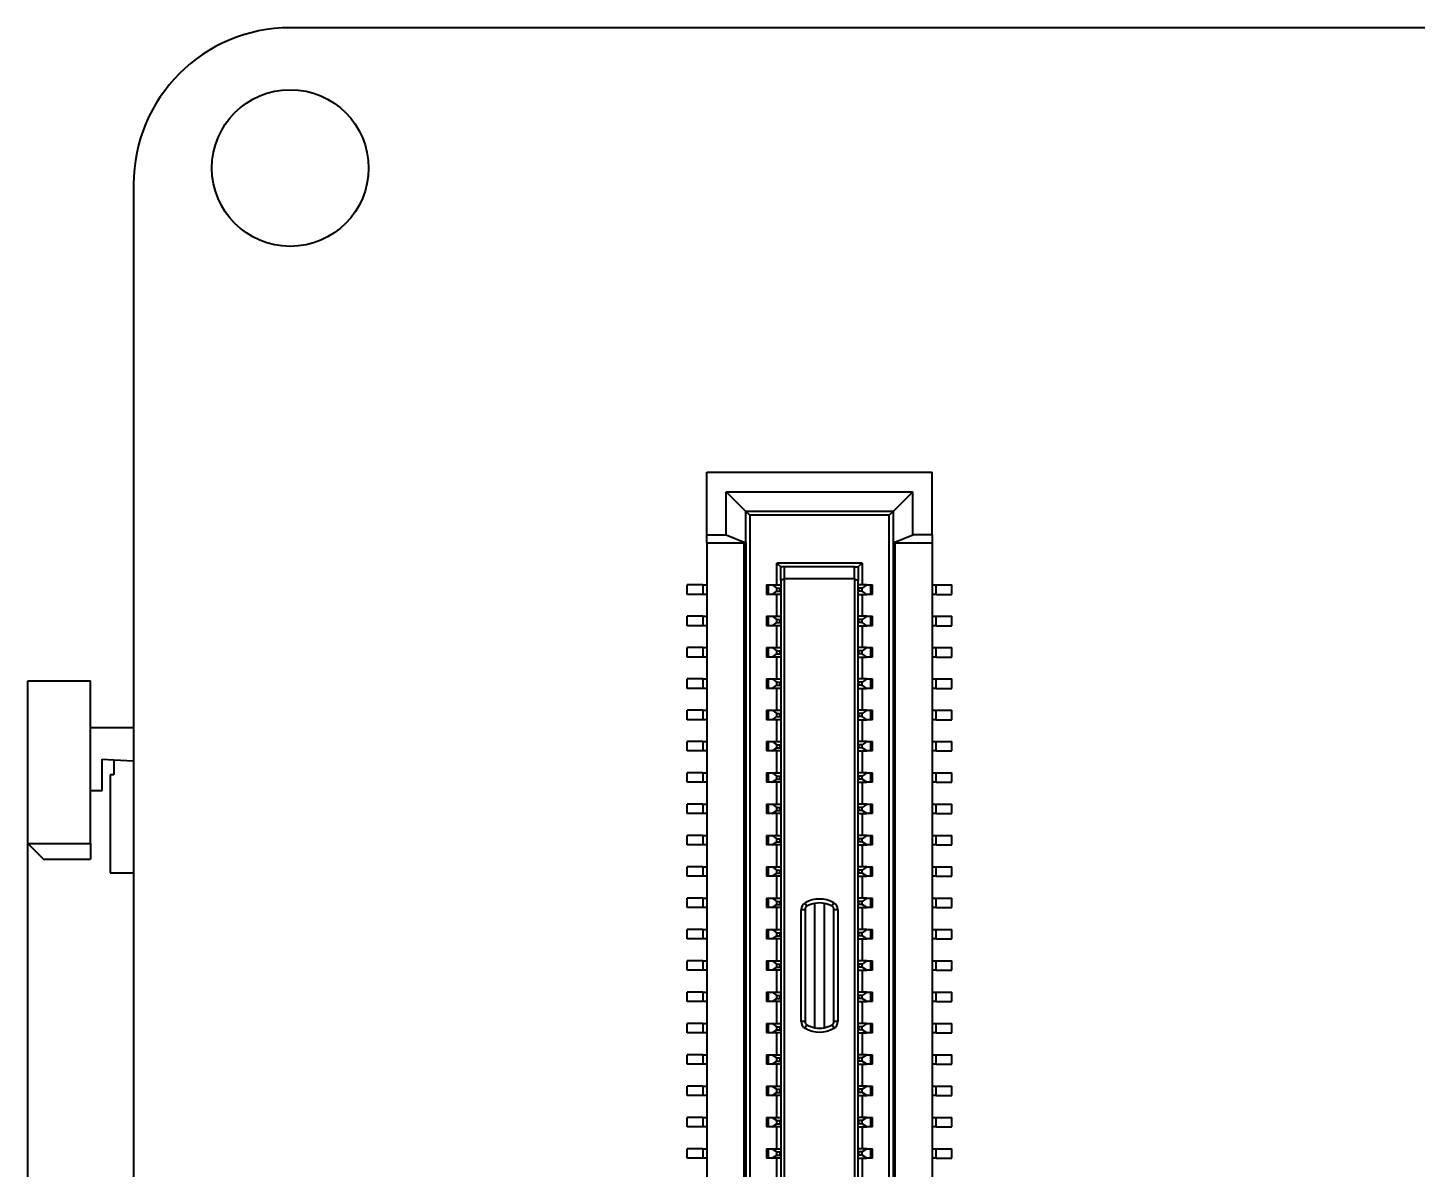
# Model space of a CAD drawing. Header units: millimetres. Extents: x 15 to 205, y 5 to 292.
# Drawn here: x 59.33 to 77.06, y 228.84 to 243.42 of the extents above; entities that cross this region are included whole.
import ezdxf

# ---------------------------------------------------------------- set-up
doc = ezdxf.new("R2010")
doc.units = ezdxf.units.MM
doc.layers.add('Geometries', color=7, linetype='Continuous')

msp = doc.modelspace()

# ---------------------------------------------------------------- linework, layer by layer
at = {"layer": 'Geometries', "linetype": 'Continuous', "lineweight": 40}
for p, q in [((158.675, 243.419), (62.675, 243.419)), ((60.675, 241.419), (60.675, 234.478)), ((67.991, 236.944), (67.991, 237.744)), ((67.991, 237.744), (70.871, 237.744)), ((70.871, 236.944), (70.871, 237.744)), ((68.241, 236.944), (68.241, 237.494)), ((68.241, 237.494), (70.621, 237.494)), ((68.491, 237.244), (68.241, 237.494)), ((70.371, 237.244), (70.621, 237.494)), ((70.621, 236.944), (70.621, 237.494)), ((68.541, 237.194), (68.491, 237.244)), ((68.491, 236.844), (68.491, 237.244)), ((70.371, 237.244), (68.491, 237.244)), ((68.541, 237.194), (68.541, 215.694)), ((70.321, 237.194), (68.541, 237.194)), ((70.371, 237.244), (70.321, 237.194)), ((70.321, 215.694), (70.321, 237.194)), ((70.371, 237.244), (70.371, 236.844)), ((67.991, 236.944), (68.241, 236.944)), ((67.991, 236.844), (67.991, 236.944)), ((67.991, 236.844), (67.991, 236.304)), ((67.991, 236.844), (68.466, 236.844)), ((68.241, 236.944), (68.491, 236.844)), ((68.466, 236.844), (68.466, 216.044)), ((68.466, 236.844), (68.491, 236.844)), ((68.491, 236.844), (68.491, 216.044)), ((70.371, 236.844), (70.621, 236.944)), ((70.371, 236.844), (70.371, 216.044)), ((70.371, 236.844), (70.396, 236.844)), ((70.396, 216.044), (70.396, 236.844)), ((70.396, 236.844), (70.871, 236.844)), ((70.871, 236.944), (70.621, 236.944)), ((70.871, 236.944), (70.871, 236.844)), ((70.871, 236.844), (70.871, 236.304)), ((68.886, 236.304), (68.886, 236.584)), ((69.976, 236.584), (68.886, 236.584)), ((68.886, 236.584), (68.936, 236.534)), ((68.936, 236.363), (68.936, 236.534)), ((68.986, 236.534), (68.936, 236.534)), ((69.876, 236.534), (68.986, 236.534)), ((68.986, 236.384), (68.986, 236.534)), ((69.876, 236.534), (69.926, 236.534)), ((69.876, 236.384), (69.876, 236.534)), ((69.976, 236.584), (69.926, 236.534)), ((69.926, 236.534), (69.926, 236.363)), ((69.976, 236.584), (69.976, 236.304)), ((67.741, 236.184), (67.741, 236.304)), ((67.941, 236.304), (67.741, 236.304)), ((67.941, 236.304), (67.941, 236.184)), ((67.941, 236.304), (67.991, 236.304)), ((67.991, 236.304), (67.991, 236.184)), ((68.756, 236.304), (68.778, 236.304)), ((68.756, 236.304), (68.756, 236.184)), ((68.778, 236.184), (68.778, 236.304)), ((68.778, 236.304), (68.827, 236.304)), ((68.827, 236.304), (68.886, 236.304)), ((68.827, 236.304), (68.886, 236.264)), ((68.886, 236.304), (68.936, 236.304)), ((68.886, 236.264), (68.931, 236.264)), ((68.886, 236.224), (68.886, 236.264)), ((68.931, 236.264), (68.936, 236.27)), ((68.931, 236.224), (68.931, 236.264)), ((68.986, 236.384), (68.936, 236.363)), ((68.936, 236.363), (68.936, 236.304)), ((68.936, 236.304), (68.936, 236.27)), ((68.936, 236.27), (68.936, 236.218)), ((68.986, 216.504), (68.986, 236.384)), ((69.876, 236.384), (68.986, 236.384)), ((69.876, 236.384), (69.876, 216.504)), ((69.876, 236.384), (69.926, 236.363)), ((69.926, 236.304), (69.926, 236.363)), ((69.976, 236.304), (69.926, 236.304)), ((69.926, 236.27), (69.926, 236.304)), ((69.931, 236.264), (69.926, 236.27)), ((69.926, 236.218), (69.926, 236.27)), ((69.931, 236.224), (69.931, 236.264)), ((69.976, 236.264), (69.931, 236.264)), ((70.035, 236.304), (69.976, 236.304)), ((70.035, 236.304), (69.976, 236.264)), ((69.976, 236.224), (69.976, 236.264)), ((70.035, 236.304), (70.084, 236.304)), ((70.084, 236.304), (70.106, 236.304)), ((70.084, 236.304), (70.084, 236.184)), ((70.106, 236.184), (70.106, 236.304)), ((70.871, 236.304), (70.921, 236.304)), ((70.871, 236.304), (70.871, 236.184)), ((70.921, 236.304), (71.121, 236.304)), ((70.921, 236.184), (70.921, 236.304)), ((71.121, 236.184), (71.121, 236.304)), ((67.941, 236.184), (67.741, 236.184)), ((67.991, 236.184), (67.941, 236.184)), ((67.991, 236.184), (67.991, 235.904)), ((68.778, 236.184), (68.756, 236.184)), ((68.827, 236.184), (68.778, 236.184)), ((68.827, 236.184), (68.886, 236.224)), ((68.886, 236.184), (68.827, 236.184)), ((68.886, 236.224), (68.931, 236.224)), ((68.886, 235.904), (68.886, 236.184)), ((68.936, 236.184), (68.886, 236.184)), ((68.931, 236.224), (68.936, 236.218)), ((68.936, 236.218), (68.936, 236.184)), ((68.936, 236.184), (68.936, 235.904)), ((69.931, 236.224), (69.926, 236.218)), ((69.926, 236.184), (69.926, 236.218)), ((69.926, 236.184), (69.976, 236.184)), ((69.926, 235.904), (69.926, 236.184)), ((69.976, 236.224), (69.931, 236.224)), ((70.035, 236.184), (69.976, 236.224)), ((69.976, 236.184), (69.976, 235.904)), ((69.976, 236.184), (70.035, 236.184)), ((70.084, 236.184), (70.035, 236.184)), ((70.106, 236.184), (70.084, 236.184)), ((70.921, 236.184), (70.871, 236.184)), ((70.871, 236.184), (70.871, 235.904)), ((70.921, 236.184), (71.121, 236.184)), ((67.741, 235.784), (67.741, 235.904)), ((67.941, 235.904), (67.741, 235.904)), ((67.941, 235.904), (67.991, 235.904)), ((67.941, 235.904), (67.941, 235.784)), ((67.991, 235.904), (67.991, 235.784)), ((68.756, 235.904), (68.778, 235.904)), ((68.756, 235.904), (68.756, 235.784)), ((68.778, 235.904), (68.827, 235.904)), ((68.778, 235.784), (68.778, 235.904)), ((68.827, 235.904), (68.886, 235.864)), ((68.827, 235.904), (68.886, 235.904)), ((68.886, 235.904), (68.936, 235.904)), ((68.936, 235.904), (68.936, 235.87)), ((69.976, 235.904), (69.926, 235.904)), ((69.926, 235.87), (69.926, 235.904)), ((70.035, 235.904), (69.976, 235.864)), ((70.035, 235.904), (69.976, 235.904)), ((70.035, 235.904), (70.084, 235.904)), ((70.084, 235.904), (70.106, 235.904)), ((70.084, 235.904), (70.084, 235.784)), ((70.106, 235.784), (70.106, 235.904)), ((70.871, 235.904), (70.921, 235.904)), ((70.871, 235.904), (70.871, 235.784)), ((70.921, 235.904), (71.121, 235.904)), ((70.921, 235.784), (70.921, 235.904)), ((71.121, 235.784), (71.121, 235.904)), ((67.941, 235.784), (67.741, 235.784)), ((67.991, 235.784), (67.941, 235.784)), ((67.991, 235.784), (67.991, 235.504)), ((68.778, 235.784), (68.756, 235.784)), ((68.827, 235.784), (68.778, 235.784)), ((68.827, 235.784), (68.886, 235.824)), ((68.886, 235.784), (68.827, 235.784)), ((68.886, 235.864), (68.931, 235.864)), ((68.886, 235.824), (68.886, 235.864)), ((68.886, 235.824), (68.931, 235.824)), ((68.886, 235.504), (68.886, 235.784)), ((68.936, 235.784), (68.886, 235.784)), ((68.931, 235.864), (68.936, 235.87)), ((68.931, 235.824), (68.931, 235.864)), ((68.931, 235.824), (68.936, 235.818)), ((68.936, 235.87), (68.936, 235.818)), ((68.936, 235.818), (68.936, 235.784)), ((68.936, 235.784), (68.936, 235.504)), ((69.931, 235.864), (69.926, 235.87)), ((69.926, 235.818), (69.926, 235.87)), ((69.931, 235.824), (69.926, 235.818)), ((69.926, 235.784), (69.926, 235.818)), ((69.926, 235.784), (69.976, 235.784)), ((69.926, 235.504), (69.926, 235.784)), ((69.931, 235.824), (69.931, 235.864)), ((69.976, 235.864), (69.931, 235.864)), ((69.976, 235.824), (69.931, 235.824)), ((69.976, 235.824), (69.976, 235.864)), ((70.035, 235.784), (69.976, 235.824)), ((69.976, 235.784), (69.976, 235.504)), ((69.976, 235.784), (70.035, 235.784)), ((70.084, 235.784), (70.035, 235.784)), ((70.106, 235.784), (70.084, 235.784)), ((70.921, 235.784), (70.871, 235.784)), ((70.871, 235.784), (70.871, 235.504)), ((70.921, 235.784), (71.121, 235.784)), ((67.741, 235.384), (67.741, 235.504)), ((67.941, 235.504), (67.741, 235.504)), ((67.941, 235.384), (67.741, 235.384)), ((67.941, 235.504), (67.991, 235.504)), ((67.941, 235.504), (67.941, 235.384)), ((67.991, 235.384), (67.941, 235.384)), ((67.991, 235.504), (67.991, 235.384)), ((67.991, 235.384), (67.991, 235.104)), ((68.756, 235.504), (68.756, 235.384)), ((68.756, 235.504), (68.778, 235.504)), ((68.778, 235.384), (68.756, 235.384)), ((68.778, 235.384), (68.778, 235.504)), ((68.778, 235.504), (68.827, 235.504)), ((68.827, 235.384), (68.778, 235.384)), ((68.827, 235.504), (68.886, 235.464)), ((68.827, 235.504), (68.886, 235.504)), ((68.827, 235.384), (68.886, 235.424)), ((68.886, 235.384), (68.827, 235.384)), ((68.886, 235.504), (68.936, 235.504)), ((68.886, 235.424), (68.886, 235.464)), ((68.886, 235.464), (68.931, 235.464)), ((68.886, 235.424), (68.931, 235.424)), ((68.886, 235.104), (68.886, 235.384)), ((68.936, 235.384), (68.886, 235.384)), ((68.931, 235.464), (68.936, 235.47)), ((68.931, 235.424), (68.931, 235.464)), ((68.931, 235.424), (68.936, 235.418)), ((68.936, 235.504), (68.936, 235.47)), ((68.936, 235.47), (68.936, 235.418)), ((68.936, 235.418), (68.936, 235.384)), ((68.936, 235.384), (68.936, 235.104)), ((69.976, 235.504), (69.926, 235.504)), ((69.926, 235.47), (69.926, 235.504)), ((69.931, 235.464), (69.926, 235.47)), ((69.926, 235.418), (69.926, 235.47)), ((69.931, 235.424), (69.926, 235.418)), ((69.926, 235.384), (69.926, 235.418)), ((69.926, 235.384), (69.976, 235.384)), ((69.926, 235.104), (69.926, 235.384)), ((69.976, 235.464), (69.931, 235.464)), ((69.931, 235.424), (69.931, 235.464)), ((69.976, 235.424), (69.931, 235.424)), ((70.035, 235.504), (69.976, 235.504)), ((70.035, 235.504), (69.976, 235.464)), ((69.976, 235.424), (69.976, 235.464)), ((70.035, 235.384), (69.976, 235.424)), ((69.976, 235.384), (69.976, 235.104)), ((69.976, 235.384), (70.035, 235.384)), ((70.035, 235.504), (70.084, 235.504)), ((70.084, 235.384), (70.035, 235.384)), ((70.084, 235.504), (70.106, 235.504)), ((70.084, 235.504), (70.084, 235.384)), ((70.106, 235.384), (70.084, 235.384)), ((70.106, 235.384), (70.106, 235.504)), ((70.871, 235.504), (70.871, 235.384)), ((70.871, 235.504), (70.921, 235.504)), ((70.921, 235.384), (70.871, 235.384)), ((70.871, 235.384), (70.871, 235.104)), ((70.921, 235.504), (71.121, 235.504)), ((70.921, 235.384), (70.921, 235.504)), ((70.921, 235.384), (71.121, 235.384)), ((71.121, 235.384), (71.121, 235.504)), ((59.325, 233.003), (59.325, 235.078)), ((59.325, 235.078), (60.125, 235.078)), ((60.125, 234.478), (60.125, 235.078)), ((67.741, 234.984), (67.741, 235.104)), ((67.941, 235.104), (67.741, 235.104)), ((67.941, 235.104), (67.991, 235.104)), ((67.941, 235.104), (67.941, 234.984)), ((67.991, 235.104), (67.991, 234.984)), ((68.756, 235.104), (68.778, 235.104)), ((68.756, 235.104), (68.756, 234.984)), ((68.778, 234.984), (68.778, 235.104)), ((68.778, 235.104), (68.827, 235.104)), ((68.827, 235.104), (68.886, 235.104)), ((68.827, 235.104), (68.886, 235.064)), ((68.827, 234.984), (68.886, 235.024)), ((68.886, 235.104), (68.936, 235.104)), ((68.886, 235.024), (68.886, 235.064)), ((68.886, 235.064), (68.931, 235.064)), ((68.886, 235.024), (68.931, 235.024)), ((68.931, 235.064), (68.936, 235.07)), ((68.931, 235.024), (68.931, 235.064)), ((68.931, 235.024), (68.936, 235.018)), ((68.936, 235.104), (68.936, 235.07)), ((68.936, 235.07), (68.936, 235.018)), ((68.936, 235.018), (68.936, 234.984)), ((69.976, 235.104), (69.926, 235.104)), ((69.926, 235.07), (69.926, 235.104)), ((69.931, 235.064), (69.926, 235.07)), ((69.926, 235.018), (69.926, 235.07)), ((69.931, 235.024), (69.926, 235.018)), ((69.926, 234.984), (69.926, 235.018)), ((69.976, 235.064), (69.931, 235.064)), ((69.931, 235.024), (69.931, 235.064)), ((69.976, 235.024), (69.931, 235.024)), ((70.035, 235.104), (69.976, 235.104)), ((70.035, 235.104), (69.976, 235.064)), ((69.976, 235.024), (69.976, 235.064)), ((70.035, 234.984), (69.976, 235.024)), ((70.035, 235.104), (70.084, 235.104)), ((70.084, 235.104), (70.084, 234.984)), ((70.084, 235.104), (70.106, 235.104)), ((70.106, 234.984), (70.106, 235.104)), ((70.871, 235.104), (70.921, 235.104)), ((70.871, 235.104), (70.871, 234.984)), ((70.921, 235.104), (71.121, 235.104)), ((70.921, 234.984), (70.921, 235.104)), ((71.121, 234.984), (71.121, 235.104)), ((67.941, 234.984), (67.741, 234.984)), ((67.991, 234.984), (67.941, 234.984)), ((67.991, 234.984), (67.991, 234.704)), ((68.778, 234.984), (68.756, 234.984)), ((68.827, 234.984), (68.778, 234.984)), ((68.886, 234.984), (68.827, 234.984)), ((68.886, 234.704), (68.886, 234.984)), ((68.936, 234.984), (68.886, 234.984)), ((68.936, 234.984), (68.936, 234.704)), ((69.926, 234.984), (69.976, 234.984)), ((69.926, 234.704), (69.926, 234.984)), ((69.976, 234.984), (69.976, 234.704)), ((69.976, 234.984), (70.035, 234.984)), ((70.084, 234.984), (70.035, 234.984)), ((70.106, 234.984), (70.084, 234.984)), ((70.921, 234.984), (70.871, 234.984)), ((70.871, 234.984), (70.871, 234.704)), ((70.921, 234.984), (71.121, 234.984)), ((67.941, 234.704), (67.741, 234.704)), ((67.741, 234.584), (67.741, 234.704)), ((67.941, 234.704), (67.991, 234.704)), ((67.941, 234.704), (67.941, 234.584)), ((67.991, 234.704), (67.991, 234.584)), ((68.756, 234.704), (68.778, 234.704)), ((68.756, 234.704), (68.756, 234.584)), ((68.778, 234.704), (68.827, 234.704)), ((68.778, 234.584), (68.778, 234.704)), ((68.827, 234.704), (68.886, 234.664)), ((68.827, 234.704), (68.886, 234.704)), ((68.886, 234.704), (68.936, 234.704)), ((68.886, 234.624), (68.886, 234.664)), ((68.886, 234.664), (68.931, 234.664)), ((68.931, 234.664), (68.936, 234.67)), ((68.931, 234.624), (68.931, 234.664)), ((68.936, 234.704), (68.936, 234.67)), ((68.936, 234.67), (68.936, 234.618)), ((69.976, 234.704), (69.926, 234.704)), ((69.926, 234.67), (69.926, 234.704)), ((69.926, 234.618), (69.926, 234.67)), ((69.931, 234.664), (69.926, 234.67)), ((69.931, 234.624), (69.931, 234.664)), ((69.976, 234.664), (69.931, 234.664)), ((70.035, 234.704), (69.976, 234.704)), ((70.035, 234.704), (69.976, 234.664)), ((69.976, 234.624), (69.976, 234.664)), ((70.035, 234.704), (70.084, 234.704)), ((70.084, 234.704), (70.106, 234.704)), ((70.084, 234.704), (70.084, 234.584)), ((70.106, 234.584), (70.106, 234.704)), ((70.871, 234.704), (70.921, 234.704)), ((70.871, 234.704), (70.871, 234.584)), ((70.921, 234.704), (71.121, 234.704)), ((70.921, 234.584), (70.921, 234.704)), ((71.121, 234.584), (71.121, 234.704)), ((60.675, 234.478), (60.125, 234.478)), ((60.125, 233.678), (60.125, 234.478)), ((60.675, 234.478), (60.675, 234.059)), ((67.941, 234.584), (67.741, 234.584)), ((67.991, 234.584), (67.941, 234.584)), ((67.991, 234.584), (67.991, 234.304)), ((68.778, 234.584), (68.756, 234.584)), ((68.827, 234.584), (68.778, 234.584)), ((68.827, 234.584), (68.886, 234.624)), ((68.886, 234.584), (68.827, 234.584)), ((68.886, 234.624), (68.931, 234.624)), ((68.886, 234.304), (68.886, 234.584)), ((68.936, 234.584), (68.886, 234.584)), ((68.931, 234.624), (68.936, 234.618)), ((68.936, 234.618), (68.936, 234.584)), ((68.936, 234.584), (68.936, 234.304)), ((69.931, 234.624), (69.926, 234.618)), ((69.926, 234.584), (69.926, 234.618)), ((69.926, 234.584), (69.976, 234.584)), ((69.926, 234.304), (69.926, 234.584)), ((69.976, 234.624), (69.931, 234.624)), ((70.035, 234.584), (69.976, 234.624)), ((69.976, 234.584), (69.976, 234.304)), ((69.976, 234.584), (70.035, 234.584)), ((70.084, 234.584), (70.035, 234.584)), ((70.106, 234.584), (70.084, 234.584)), ((70.921, 234.584), (70.871, 234.584)), ((70.871, 234.584), (70.871, 234.304)), ((70.921, 234.584), (71.121, 234.584)), ((67.941, 234.304), (67.741, 234.304)), ((67.741, 234.184), (67.741, 234.304)), ((67.941, 234.304), (67.991, 234.304)), ((67.941, 234.304), (67.941, 234.184)), ((67.991, 234.304), (67.991, 234.184)), ((68.756, 234.304), (68.778, 234.304)), ((68.756, 234.304), (68.756, 234.184)), ((68.778, 234.184), (68.778, 234.304)), ((68.778, 234.304), (68.827, 234.304)), ((68.827, 234.304), (68.886, 234.264)), ((68.827, 234.304), (68.886, 234.304)), ((68.886, 234.304), (68.936, 234.304)), ((68.936, 234.304), (68.936, 234.27)), ((69.976, 234.304), (69.926, 234.304)), ((69.926, 234.27), (69.926, 234.304)), ((70.035, 234.304), (69.976, 234.264)), ((70.035, 234.304), (69.976, 234.304)), ((70.035, 234.304), (70.084, 234.304)), ((70.084, 234.304), (70.084, 234.184)), ((70.084, 234.304), (70.106, 234.304)), ((70.106, 234.184), (70.106, 234.304)), ((70.871, 234.304), (70.871, 234.184)), ((70.871, 234.304), (70.921, 234.304)), ((70.921, 234.304), (71.121, 234.304)), ((70.921, 234.184), (70.921, 234.304)), ((71.121, 234.184), (71.121, 234.304)), ((67.941, 234.184), (67.741, 234.184)), ((67.991, 234.184), (67.941, 234.184)), ((67.991, 234.184), (67.991, 233.904)), ((68.778, 234.184), (68.756, 234.184)), ((68.827, 234.184), (68.778, 234.184)), ((68.827, 234.184), (68.886, 234.224)), ((68.886, 234.184), (68.827, 234.184)), ((68.886, 234.264), (68.931, 234.264)), ((68.886, 234.224), (68.886, 234.264)), ((68.886, 234.224), (68.931, 234.224)), ((68.886, 233.904), (68.886, 234.184)), ((68.936, 234.184), (68.886, 234.184)), ((68.931, 234.264), (68.936, 234.27)), ((68.931, 234.224), (68.931, 234.264)), ((68.931, 234.224), (68.936, 234.218)), ((68.936, 234.27), (68.936, 234.218)), ((68.936, 234.218), (68.936, 234.184)), ((68.936, 234.184), (68.936, 233.904)), ((69.931, 234.264), (69.926, 234.27)), ((69.926, 234.218), (69.926, 234.27)), ((69.931, 234.224), (69.926, 234.218)), ((69.926, 234.184), (69.926, 234.218)), ((69.926, 234.184), (69.976, 234.184)), ((69.926, 233.904), (69.926, 234.184)), ((69.976, 234.264), (69.931, 234.264)), ((69.931, 234.224), (69.931, 234.264)), ((69.976, 234.224), (69.931, 234.224)), ((69.976, 234.224), (69.976, 234.264)), ((70.035, 234.184), (69.976, 234.224)), ((69.976, 234.184), (69.976, 233.904)), ((69.976, 234.184), (70.035, 234.184)), ((70.084, 234.184), (70.035, 234.184)), ((70.106, 234.184), (70.084, 234.184)), ((70.921, 234.184), (70.871, 234.184)), ((70.871, 234.184), (70.871, 233.904)), ((70.921, 234.184), (71.121, 234.184)), ((60.275, 234.078), (60.425, 234.071)), ((60.275, 233.678), (60.275, 234.078)), ((60.425, 234.071), (60.425, 233.878)), ((60.425, 234.071), (60.675, 234.059)), ((60.675, 234.059), (60.675, 232.628)), ((60.375, 233.878), (60.375, 232.628)), ((60.425, 233.878), (60.375, 233.878)), ((67.941, 233.904), (67.741, 233.904)), ((67.741, 233.784), (67.741, 233.904)), ((67.941, 233.784), (67.741, 233.784)), ((67.941, 233.904), (67.991, 233.904)), ((67.941, 233.904), (67.941, 233.784)), ((67.991, 233.784), (67.941, 233.784)), ((67.991, 233.904), (67.991, 233.784)), ((67.991, 233.784), (67.991, 233.504)), ((68.756, 233.904), (68.778, 233.904)), ((68.756, 233.904), (68.756, 233.784)), ((68.778, 233.784), (68.756, 233.784)), ((68.778, 233.784), (68.778, 233.904)), ((68.778, 233.904), (68.827, 233.904)), ((68.827, 233.784), (68.778, 233.784)), ((68.827, 233.904), (68.886, 233.904)), ((68.827, 233.904), (68.886, 233.864)), ((68.827, 233.784), (68.886, 233.824)), ((68.886, 233.784), (68.827, 233.784)), ((68.886, 233.904), (68.936, 233.904)), ((68.886, 233.864), (68.931, 233.864)), ((68.886, 233.824), (68.886, 233.864)), ((68.886, 233.824), (68.931, 233.824)), ((68.886, 233.504), (68.886, 233.784)), ((68.936, 233.784), (68.886, 233.784)), ((68.931, 233.864), (68.936, 233.87)), ((68.931, 233.824), (68.931, 233.864)), ((68.931, 233.824), (68.936, 233.818)), ((68.936, 233.904), (68.936, 233.87)), ((68.936, 233.87), (68.936, 233.818)), ((68.936, 233.818), (68.936, 233.784)), ((68.936, 233.784), (68.936, 233.504)), ((69.976, 233.904), (69.926, 233.904)), ((69.926, 233.87), (69.926, 233.904)), ((69.931, 233.864), (69.926, 233.87)), ((69.926, 233.818), (69.926, 233.87)), ((69.931, 233.824), (69.926, 233.818)), ((69.926, 233.784), (69.926, 233.818)), ((69.926, 233.784), (69.976, 233.784)), ((69.926, 233.504), (69.926, 233.784)), ((69.931, 233.824), (69.931, 233.864)), ((69.976, 233.864), (69.931, 233.864)), ((69.976, 233.824), (69.931, 233.824)), ((70.035, 233.904), (69.976, 233.904)), ((70.035, 233.904), (69.976, 233.864)), ((69.976, 233.824), (69.976, 233.864)), ((70.035, 233.784), (69.976, 233.824)), ((69.976, 233.784), (69.976, 233.504)), ((69.976, 233.784), (70.035, 233.784)), ((70.035, 233.904), (70.084, 233.904)), ((70.084, 233.784), (70.035, 233.784)), ((70.084, 233.904), (70.106, 233.904)), ((70.084, 233.904), (70.084, 233.784)), ((70.106, 233.784), (70.084, 233.784)), ((70.106, 233.784), (70.106, 233.904)), ((70.871, 233.904), (70.921, 233.904)), ((70.871, 233.904), (70.871, 233.784)), ((70.921, 233.784), (70.871, 233.784)), ((70.871, 233.784), (70.871, 233.504)), ((70.921, 233.904), (71.121, 233.904)), ((70.921, 233.784), (70.921, 233.904)), ((70.921, 233.784), (71.121, 233.784)), ((71.121, 233.784), (71.121, 233.904)), ((60.125, 233.678), (60.275, 233.678)), ((60.125, 233.003), (60.125, 233.678)), ((67.741, 233.384), (67.741, 233.504)), ((67.941, 233.504), (67.741, 233.504)), ((67.941, 233.504), (67.941, 233.384)), ((67.941, 233.504), (67.991, 233.504)), ((67.991, 233.504), (67.991, 233.384)), ((68.756, 233.504), (68.778, 233.504)), ((68.756, 233.504), (68.756, 233.384)), ((68.778, 233.384), (68.778, 233.504)), ((68.778, 233.504), (68.827, 233.504)), ((68.827, 233.504), (68.886, 233.504)), ((68.827, 233.504), (68.886, 233.464)), ((68.827, 233.384), (68.886, 233.424)), ((68.886, 233.504), (68.936, 233.504)), ((68.886, 233.424), (68.886, 233.464)), ((68.886, 233.464), (68.931, 233.464)), ((68.886, 233.424), (68.931, 233.424)), ((68.931, 233.464), (68.936, 233.47)), ((68.931, 233.424), (68.931, 233.464)), ((68.931, 233.424), (68.936, 233.418)), ((68.936, 233.504), (68.936, 233.47)), ((68.936, 233.47), (68.936, 233.418)), ((68.936, 233.418), (68.936, 233.384)), ((69.976, 233.504), (69.926, 233.504)), ((69.926, 233.47), (69.926, 233.504)), ((69.931, 233.464), (69.926, 233.47)), ((69.926, 233.418), (69.926, 233.47)), ((69.931, 233.424), (69.926, 233.418)), ((69.926, 233.384), (69.926, 233.418)), ((69.976, 233.464), (69.931, 233.464)), ((69.931, 233.424), (69.931, 233.464)), ((69.976, 233.424), (69.931, 233.424)), ((70.035, 233.504), (69.976, 233.504)), ((70.035, 233.504), (69.976, 233.464)), ((69.976, 233.424), (69.976, 233.464)), ((70.035, 233.384), (69.976, 233.424)), ((70.035, 233.504), (70.084, 233.504)), ((70.084, 233.504), (70.084, 233.384)), ((70.084, 233.504), (70.106, 233.504)), ((70.106, 233.384), (70.106, 233.504)), ((70.871, 233.504), (70.871, 233.384)), ((70.871, 233.504), (70.921, 233.504)), ((70.921, 233.384), (70.921, 233.504)), ((70.921, 233.504), (71.121, 233.504)), ((71.121, 233.384), (71.121, 233.504)), ((67.941, 233.384), (67.741, 233.384)), ((67.991, 233.384), (67.941, 233.384)), ((67.991, 233.384), (67.991, 233.104)), ((68.778, 233.384), (68.756, 233.384)), ((68.827, 233.384), (68.778, 233.384)), ((68.886, 233.384), (68.827, 233.384)), ((68.886, 233.104), (68.886, 233.384)), ((68.936, 233.384), (68.886, 233.384)), ((68.936, 233.384), (68.936, 233.104)), ((69.926, 233.384), (69.976, 233.384)), ((69.926, 233.104), (69.926, 233.384)), ((69.976, 233.384), (69.976, 233.104)), ((69.976, 233.384), (70.035, 233.384)), ((70.084, 233.384), (70.035, 233.384)), ((70.106, 233.384), (70.084, 233.384)), ((70.921, 233.384), (70.871, 233.384)), ((70.871, 233.384), (70.871, 233.104)), ((70.921, 233.384), (71.121, 233.384)), ((67.941, 233.104), (67.741, 233.104)), ((67.741, 232.984), (67.741, 233.104)), ((67.941, 233.104), (67.991, 233.104)), ((67.941, 233.104), (67.941, 232.984)), ((67.991, 233.104), (67.991, 232.984)), ((68.756, 233.104), (68.778, 233.104)), ((68.756, 233.104), (68.756, 232.984)), ((68.778, 232.984), (68.778, 233.104)), ((68.778, 233.104), (68.827, 233.104)), ((68.827, 233.104), (68.886, 233.064)), ((68.827, 233.104), (68.886, 233.104)), ((68.886, 233.104), (68.936, 233.104)), ((68.886, 233.024), (68.886, 233.064)), ((68.886, 233.064), (68.931, 233.064)), ((68.931, 233.064), (68.936, 233.07)), ((68.931, 233.024), (68.931, 233.064)), ((68.936, 233.104), (68.936, 233.07)), ((68.936, 233.07), (68.936, 233.018)), ((69.976, 233.104), (69.926, 233.104)), ((69.926, 233.07), (69.926, 233.104)), ((69.931, 233.064), (69.926, 233.07)), ((69.926, 233.018), (69.926, 233.07)), ((69.931, 233.024), (69.931, 233.064)), ((69.976, 233.064), (69.931, 233.064)), ((70.035, 233.104), (69.976, 233.104)), ((70.035, 233.104), (69.976, 233.064)), ((69.976, 233.024), (69.976, 233.064)), ((70.035, 233.104), (70.084, 233.104)), ((70.084, 233.104), (70.106, 233.104)), ((70.084, 233.104), (70.084, 232.984)), ((70.106, 232.984), (70.106, 233.104)), ((70.871, 233.104), (70.921, 233.104)), ((70.871, 233.104), (70.871, 232.984)), ((70.921, 233.104), (71.121, 233.104)), ((70.921, 232.984), (70.921, 233.104)), ((71.121, 232.984), (71.121, 233.104)), ((59.325, 233.003), (60.125, 233.003)), ((59.325, 233.003), (59.525, 232.803)), ((59.325, 220.953), (59.325, 233.003)), ((60.125, 233.003), (60.125, 232.803)), ((67.941, 232.984), (67.741, 232.984)), ((67.991, 232.984), (67.941, 232.984)), ((67.991, 232.984), (67.991, 232.704)), ((68.778, 232.984), (68.756, 232.984)), ((68.827, 232.984), (68.778, 232.984)), ((68.827, 232.984), (68.886, 233.024)), ((68.886, 232.984), (68.827, 232.984)), ((68.886, 233.024), (68.931, 233.024)), ((68.886, 232.704), (68.886, 232.984)), ((68.936, 232.984), (68.886, 232.984)), ((68.931, 233.024), (68.936, 233.018)), ((68.936, 233.018), (68.936, 232.984)), ((68.936, 232.984), (68.936, 232.704)), ((69.931, 233.024), (69.926, 233.018)), ((69.926, 232.984), (69.926, 233.018)), ((69.926, 232.984), (69.976, 232.984)), ((69.926, 232.704), (69.926, 232.984)), ((69.976, 233.024), (69.931, 233.024)), ((70.035, 232.984), (69.976, 233.024)), ((69.976, 232.984), (69.976, 232.704)), ((69.976, 232.984), (70.035, 232.984)), ((70.084, 232.984), (70.035, 232.984)), ((70.106, 232.984), (70.084, 232.984)), ((70.921, 232.984), (70.871, 232.984)), ((70.871, 232.984), (70.871, 232.704)), ((70.921, 232.984), (71.121, 232.984)), ((59.525, 232.803), (60.125, 232.803)), ((67.741, 232.584), (67.741, 232.704)), ((67.941, 232.704), (67.741, 232.704)), ((67.941, 232.704), (67.991, 232.704)), ((67.941, 232.704), (67.941, 232.584)), ((67.991, 232.704), (67.991, 232.584)), ((68.756, 232.704), (68.778, 232.704)), ((68.756, 232.704), (68.756, 232.584)), ((68.778, 232.704), (68.827, 232.704)), ((68.778, 232.584), (68.778, 232.704)), ((68.827, 232.704), (68.886, 232.664)), ((68.827, 232.704), (68.886, 232.704)), ((68.886, 232.704), (68.936, 232.704)), ((68.936, 232.704), (68.936, 232.67)), ((69.976, 232.704), (69.926, 232.704)), ((69.926, 232.67), (69.926, 232.704)), ((70.035, 232.704), (69.976, 232.704)), ((70.035, 232.704), (69.976, 232.664)), ((70.035, 232.704), (70.084, 232.704)), ((70.084, 232.704), (70.106, 232.704)), ((70.084, 232.704), (70.084, 232.584)), ((70.106, 232.584), (70.106, 232.704)), ((70.871, 232.704), (70.921, 232.704)), ((70.871, 232.704), (70.871, 232.584)), ((70.921, 232.704), (71.121, 232.704)), ((70.921, 232.584), (70.921, 232.704)), ((71.121, 232.584), (71.121, 232.704)), ((60.375, 232.628), (60.675, 232.628)), ((60.675, 232.628), (60.675, 221.328)), ((67.941, 232.584), (67.741, 232.584)), ((67.991, 232.584), (67.941, 232.584)), ((67.991, 232.584), (67.991, 232.304)), ((68.778, 232.584), (68.756, 232.584)), ((68.827, 232.584), (68.778, 232.584)), ((68.827, 232.584), (68.886, 232.624)), ((68.886, 232.584), (68.827, 232.584)), ((68.886, 232.624), (68.886, 232.664)), ((68.886, 232.664), (68.931, 232.664)), ((68.886, 232.624), (68.931, 232.624)), ((68.886, 232.304), (68.886, 232.584)), ((68.936, 232.584), (68.886, 232.584)), ((68.931, 232.664), (68.936, 232.67)), ((68.931, 232.624), (68.931, 232.664)), ((68.931, 232.624), (68.936, 232.618)), ((68.936, 232.67), (68.936, 232.618)), ((68.936, 232.618), (68.936, 232.584)), ((68.936, 232.584), (68.936, 232.304)), ((69.931, 232.664), (69.926, 232.67)), ((69.926, 232.618), (69.926, 232.67)), ((69.931, 232.624), (69.926, 232.618)), ((69.926, 232.584), (69.926, 232.618)), ((69.926, 232.584), (69.976, 232.584)), ((69.926, 232.304), (69.926, 232.584)), ((69.931, 232.624), (69.931, 232.664)), ((69.976, 232.664), (69.931, 232.664)), ((69.976, 232.624), (69.931, 232.624)), ((69.976, 232.624), (69.976, 232.664)), ((70.035, 232.584), (69.976, 232.624)), ((69.976, 232.584), (69.976, 232.304)), ((69.976, 232.584), (70.035, 232.584)), ((70.084, 232.584), (70.035, 232.584)), ((70.106, 232.584), (70.084, 232.584)), ((70.921, 232.584), (70.871, 232.584)), ((70.871, 232.584), (70.871, 232.304)), ((70.921, 232.584), (71.121, 232.584)), ((67.741, 232.184), (67.741, 232.304)), ((67.941, 232.304), (67.741, 232.304)), ((67.941, 232.184), (67.741, 232.184)), ((67.941, 232.304), (67.991, 232.304)), ((67.941, 232.304), (67.941, 232.184)), ((67.991, 232.184), (67.941, 232.184)), ((67.991, 232.304), (67.991, 232.184)), ((67.991, 232.184), (67.991, 231.904)), ((68.756, 232.304), (68.778, 232.304)), ((68.756, 232.304), (68.756, 232.184)), ((68.778, 232.184), (68.756, 232.184)), ((68.778, 232.184), (68.778, 232.304)), ((68.778, 232.304), (68.827, 232.304)), ((68.827, 232.184), (68.778, 232.184)), ((68.827, 232.304), (68.886, 232.264)), ((68.827, 232.304), (68.886, 232.304)), ((68.827, 232.184), (68.886, 232.224)), ((68.886, 232.184), (68.827, 232.184)), ((68.886, 232.304), (68.936, 232.304)), ((68.886, 232.224), (68.886, 232.264)), ((68.886, 232.264), (68.931, 232.264)), ((68.886, 232.224), (68.931, 232.224)), ((68.886, 231.904), (68.886, 232.184)), ((68.936, 232.184), (68.886, 232.184)), ((68.931, 232.264), (68.936, 232.27)), ((68.931, 232.224), (68.931, 232.264)), ((68.931, 232.224), (68.936, 232.218)), ((68.936, 232.304), (68.936, 232.27)), ((68.936, 232.27), (68.936, 232.218)), ((68.936, 232.218), (68.936, 232.184)), ((68.936, 232.184), (68.936, 231.904)), ((69.271, 232.201), (69.246, 232.244)), ((69.371, 230.649), (69.371, 232.238)), ((69.491, 232.238), (69.491, 230.649)), ((69.591, 232.201), (69.616, 232.244)), ((69.976, 232.304), (69.926, 232.304)), ((69.926, 232.27), (69.926, 232.304)), ((69.931, 232.264), (69.926, 232.27)), ((69.926, 232.218), (69.926, 232.27)), ((69.931, 232.224), (69.926, 232.218)), ((69.926, 232.184), (69.926, 232.218)), ((69.926, 232.184), (69.976, 232.184)), ((69.926, 231.904), (69.926, 232.184)), ((69.976, 232.264), (69.931, 232.264)), ((69.931, 232.224), (69.931, 232.264)), ((69.976, 232.224), (69.931, 232.224)), ((70.035, 232.304), (69.976, 232.304)), ((70.035, 232.304), (69.976, 232.264)), ((69.976, 232.224), (69.976, 232.264)), ((70.035, 232.184), (69.976, 232.224)), ((69.976, 232.184), (69.976, 231.904)), ((69.976, 232.184), (70.035, 232.184)), ((70.035, 232.304), (70.084, 232.304)), ((70.084, 232.184), (70.035, 232.184)), ((70.084, 232.304), (70.106, 232.304)), ((70.084, 232.304), (70.084, 232.184)), ((70.106, 232.184), (70.084, 232.184)), ((70.106, 232.184), (70.106, 232.304)), ((70.871, 232.304), (70.921, 232.304)), ((70.871, 232.304), (70.871, 232.184)), ((70.921, 232.184), (70.871, 232.184)), ((70.871, 232.184), (70.871, 231.904)), ((70.921, 232.304), (71.121, 232.304)), ((70.921, 232.184), (70.921, 232.304)), ((70.921, 232.184), (71.121, 232.184)), ((71.121, 232.184), (71.121, 232.304)), ((69.196, 230.73), (69.196, 232.158)), ((69.196, 232.158), (69.246, 232.158)), ((69.246, 232.158), (69.246, 230.73)), ((69.616, 230.73), (69.616, 232.158)), ((69.616, 232.158), (69.666, 232.158)), ((69.666, 232.158), (69.666, 230.73)), ((67.941, 231.904), (67.741, 231.904)), ((67.741, 231.784), (67.741, 231.904)), ((67.941, 231.904), (67.991, 231.904)), ((67.941, 231.904), (67.941, 231.784)), ((67.991, 231.904), (67.991, 231.784)), ((68.756, 231.904), (68.756, 231.784)), ((68.756, 231.904), (68.778, 231.904)), ((68.778, 231.784), (68.778, 231.904)), ((68.778, 231.904), (68.827, 231.904)), ((68.827, 231.904), (68.886, 231.864)), ((68.827, 231.904), (68.886, 231.904)), ((68.827, 231.784), (68.886, 231.824)), ((68.886, 231.904), (68.936, 231.904)), ((68.886, 231.824), (68.886, 231.864)), ((68.886, 231.864), (68.931, 231.864)), ((68.886, 231.824), (68.931, 231.824)), ((68.931, 231.864), (68.936, 231.87)), ((68.931, 231.824), (68.931, 231.864)), ((68.931, 231.824), (68.936, 231.818)), ((68.936, 231.904), (68.936, 231.87)), ((68.936, 231.87), (68.936, 231.818)), ((68.936, 231.818), (68.936, 231.784)), ((69.976, 231.904), (69.926, 231.904)), ((69.926, 231.87), (69.926, 231.904)), ((69.931, 231.864), (69.926, 231.87)), ((69.926, 231.818), (69.926, 231.87)), ((69.931, 231.824), (69.926, 231.818)), ((69.926, 231.784), (69.926, 231.818)), ((69.976, 231.864), (69.931, 231.864)), ((69.931, 231.824), (69.931, 231.864)), ((69.976, 231.824), (69.931, 231.824)), ((70.035, 231.904), (69.976, 231.904)), ((70.035, 231.904), (69.976, 231.864)), ((69.976, 231.824), (69.976, 231.864)), ((70.035, 231.784), (69.976, 231.824)), ((70.035, 231.904), (70.084, 231.904)), ((70.084, 231.904), (70.106, 231.904)), ((70.084, 231.904), (70.084, 231.784)), ((70.106, 231.784), (70.106, 231.904)), ((70.871, 231.904), (70.921, 231.904)), ((70.871, 231.904), (70.871, 231.784)), ((70.921, 231.904), (71.121, 231.904)), ((70.921, 231.784), (70.921, 231.904)), ((71.121, 231.784), (71.121, 231.904)), ((67.941, 231.784), (67.741, 231.784)), ((67.991, 231.784), (67.941, 231.784)), ((67.991, 231.784), (67.991, 231.504)), ((68.778, 231.784), (68.756, 231.784)), ((68.827, 231.784), (68.778, 231.784)), ((68.886, 231.784), (68.827, 231.784)), ((68.886, 231.504), (68.886, 231.784)), ((68.936, 231.784), (68.886, 231.784)), ((68.936, 231.784), (68.936, 231.504)), ((69.926, 231.784), (69.976, 231.784)), ((69.926, 231.504), (69.926, 231.784)), ((69.976, 231.784), (69.976, 231.504)), ((69.976, 231.784), (70.035, 231.784)), ((70.084, 231.784), (70.035, 231.784)), ((70.106, 231.784), (70.084, 231.784)), ((70.921, 231.784), (70.871, 231.784)), ((70.871, 231.784), (70.871, 231.504)), ((70.921, 231.784), (71.121, 231.784)), ((67.941, 231.504), (67.741, 231.504)), ((67.741, 231.384), (67.741, 231.504)), ((67.941, 231.504), (67.941, 231.384)), ((67.941, 231.504), (67.991, 231.504)), ((67.991, 231.504), (67.991, 231.384)), ((68.756, 231.504), (68.756, 231.384)), ((68.756, 231.504), (68.778, 231.504)), ((68.778, 231.384), (68.778, 231.504)), ((68.778, 231.504), (68.827, 231.504)), ((68.827, 231.504), (68.886, 231.464)), ((68.827, 231.504), (68.886, 231.504)), ((68.886, 231.504), (68.936, 231.504)), ((68.886, 231.464), (68.931, 231.464)), ((68.886, 231.424), (68.886, 231.464)), ((68.931, 231.464), (68.936, 231.47)), ((68.931, 231.424), (68.931, 231.464)), ((68.936, 231.504), (68.936, 231.47)), ((68.936, 231.47), (68.936, 231.418)), ((69.976, 231.504), (69.926, 231.504)), ((69.926, 231.47), (69.926, 231.504)), ((69.931, 231.464), (69.926, 231.47)), ((69.926, 231.418), (69.926, 231.47)), ((69.976, 231.464), (69.931, 231.464)), ((69.931, 231.424), (69.931, 231.464)), ((70.035, 231.504), (69.976, 231.504)), ((70.035, 231.504), (69.976, 231.464)), ((69.976, 231.424), (69.976, 231.464)), ((70.035, 231.504), (70.084, 231.504)), ((70.084, 231.504), (70.106, 231.504)), ((70.084, 231.504), (70.084, 231.384)), ((70.106, 231.384), (70.106, 231.504)), ((70.871, 231.504), (70.921, 231.504)), ((70.871, 231.504), (70.871, 231.384)), ((70.921, 231.384), (70.921, 231.504)), ((70.921, 231.504), (71.121, 231.504)), ((71.121, 231.384), (71.121, 231.504)), ((67.941, 231.384), (67.741, 231.384)), ((67.991, 231.384), (67.941, 231.384)), ((67.991, 231.384), (67.991, 231.104)), ((68.778, 231.384), (68.756, 231.384)), ((68.827, 231.384), (68.778, 231.384)), ((68.827, 231.384), (68.886, 231.424)), ((68.886, 231.384), (68.827, 231.384)), ((68.886, 231.424), (68.931, 231.424)), ((68.886, 231.104), (68.886, 231.384)), ((68.936, 231.384), (68.886, 231.384)), ((68.931, 231.424), (68.936, 231.418)), ((68.936, 231.418), (68.936, 231.384)), ((68.936, 231.384), (68.936, 231.104)), ((69.931, 231.424), (69.926, 231.418)), ((69.926, 231.384), (69.926, 231.418)), ((69.926, 231.104), (69.926, 231.384)), ((69.926, 231.384), (69.976, 231.384)), ((69.976, 231.424), (69.931, 231.424)), ((70.035, 231.384), (69.976, 231.424)), ((69.976, 231.384), (69.976, 231.104)), ((69.976, 231.384), (70.035, 231.384)), ((70.084, 231.384), (70.035, 231.384)), ((70.106, 231.384), (70.084, 231.384)), ((70.921, 231.384), (70.871, 231.384)), ((70.871, 231.384), (70.871, 231.104)), ((70.921, 231.384), (71.121, 231.384)), ((67.941, 231.104), (67.741, 231.104)), ((67.741, 230.984), (67.741, 231.104)), ((67.941, 231.104), (67.991, 231.104)), ((67.941, 231.104), (67.941, 230.984)), ((67.991, 231.104), (67.991, 230.984)), ((68.756, 231.104), (68.778, 231.104)), ((68.756, 231.104), (68.756, 230.984)), ((68.778, 231.104), (68.827, 231.104)), ((68.778, 230.984), (68.778, 231.104)), ((68.827, 231.104), (68.886, 231.104)), ((68.827, 231.104), (68.886, 231.064)), ((68.886, 231.104), (68.936, 231.104)), ((68.936, 231.104), (68.936, 231.07)), ((69.976, 231.104), (69.926, 231.104)), ((69.926, 231.07), (69.926, 231.104)), ((70.035, 231.104), (69.976, 231.104)), ((70.035, 231.104), (69.976, 231.064)), ((70.035, 231.104), (70.084, 231.104)), ((70.084, 231.104), (70.084, 230.984)), ((70.084, 231.104), (70.106, 231.104)), ((70.106, 230.984), (70.106, 231.104)), ((70.871, 231.104), (70.921, 231.104)), ((70.871, 231.104), (70.871, 230.984)), ((70.921, 231.104), (71.121, 231.104)), ((70.921, 230.984), (70.921, 231.104)), ((71.121, 230.984), (71.121, 231.104)), ((67.941, 230.984), (67.741, 230.984)), ((67.991, 230.984), (67.941, 230.984)), ((67.991, 230.984), (67.991, 230.704)), ((68.778, 230.984), (68.756, 230.984)), ((68.827, 230.984), (68.778, 230.984)), ((68.827, 230.984), (68.886, 231.024)), ((68.886, 230.984), (68.827, 230.984)), ((68.886, 231.064), (68.931, 231.064)), ((68.886, 231.024), (68.886, 231.064)), ((68.886, 231.024), (68.931, 231.024)), ((68.886, 230.704), (68.886, 230.984)), ((68.936, 230.984), (68.886, 230.984)), ((68.931, 231.064), (68.936, 231.07)), ((68.931, 231.024), (68.931, 231.064)), ((68.931, 231.024), (68.936, 231.018)), ((68.936, 231.07), (68.936, 231.018)), ((68.936, 231.018), (68.936, 230.984)), ((68.936, 230.984), (68.936, 230.704)), ((69.931, 231.064), (69.926, 231.07)), ((69.926, 231.018), (69.926, 231.07)), ((69.931, 231.024), (69.926, 231.018)), ((69.926, 230.984), (69.926, 231.018)), ((69.926, 230.984), (69.976, 230.984)), ((69.926, 230.704), (69.926, 230.984)), ((69.976, 231.064), (69.931, 231.064)), ((69.931, 231.024), (69.931, 231.064)), ((69.976, 231.024), (69.931, 231.024)), ((69.976, 231.024), (69.976, 231.064)), ((70.035, 230.984), (69.976, 231.024)), ((69.976, 230.984), (69.976, 230.704)), ((69.976, 230.984), (70.035, 230.984)), ((70.084, 230.984), (70.035, 230.984)), ((70.106, 230.984), (70.084, 230.984)), ((70.921, 230.984), (70.871, 230.984)), ((70.871, 230.984), (70.871, 230.704)), ((70.921, 230.984), (71.121, 230.984)), ((67.941, 230.704), (67.741, 230.704)), ((67.741, 230.584), (67.741, 230.704)), ((67.941, 230.584), (67.741, 230.584)), ((67.941, 230.704), (67.991, 230.704)), ((67.941, 230.704), (67.941, 230.584)), ((67.991, 230.584), (67.941, 230.584)), ((67.991, 230.704), (67.991, 230.584)), ((67.991, 230.584), (67.991, 230.304)), ((68.756, 230.704), (68.778, 230.704)), ((68.756, 230.704), (68.756, 230.584)), ((68.778, 230.584), (68.756, 230.584)), ((68.778, 230.584), (68.778, 230.704)), ((68.778, 230.704), (68.827, 230.704)), ((68.827, 230.584), (68.778, 230.584)), ((68.827, 230.704), (68.886, 230.664)), ((68.827, 230.704), (68.886, 230.704)), ((68.827, 230.584), (68.886, 230.624)), ((68.886, 230.584), (68.827, 230.584)), ((68.886, 230.704), (68.936, 230.704)), ((68.886, 230.624), (68.886, 230.664)), ((68.886, 230.664), (68.931, 230.664)), ((68.886, 230.624), (68.931, 230.624)), ((68.886, 230.304), (68.886, 230.584)), ((68.936, 230.584), (68.886, 230.584)), ((68.931, 230.664), (68.936, 230.67)), ((68.931, 230.624), (68.931, 230.664)), ((68.931, 230.624), (68.936, 230.618)), ((68.936, 230.704), (68.936, 230.67)), ((68.936, 230.67), (68.936, 230.618)), ((68.936, 230.618), (68.936, 230.584)), ((68.936, 230.584), (68.936, 230.304)), ((69.246, 230.73), (69.196, 230.73)), ((69.246, 230.643), (69.271, 230.687)), ((69.591, 230.687), (69.616, 230.643)), ((69.666, 230.73), (69.616, 230.73)), ((69.976, 230.704), (69.926, 230.704)), ((69.926, 230.67), (69.926, 230.704)), ((69.931, 230.664), (69.926, 230.67)), ((69.926, 230.618), (69.926, 230.67)), ((69.931, 230.624), (69.926, 230.618)), ((69.926, 230.584), (69.926, 230.618)), ((69.926, 230.584), (69.976, 230.584)), ((69.926, 230.304), (69.926, 230.584)), ((69.931, 230.624), (69.931, 230.664)), ((69.976, 230.664), (69.931, 230.664)), ((69.976, 230.624), (69.931, 230.624)), ((70.035, 230.704), (69.976, 230.704)), ((70.035, 230.704), (69.976, 230.664)), ((69.976, 230.624), (69.976, 230.664)), ((70.035, 230.584), (69.976, 230.624)), ((69.976, 230.584), (69.976, 230.304)), ((69.976, 230.584), (70.035, 230.584)), ((70.035, 230.704), (70.084, 230.704)), ((70.084, 230.584), (70.035, 230.584)), ((70.084, 230.704), (70.084, 230.584)), ((70.084, 230.704), (70.106, 230.704)), ((70.106, 230.584), (70.084, 230.584)), ((70.106, 230.584), (70.106, 230.704)), ((70.871, 230.704), (70.921, 230.704)), ((70.871, 230.704), (70.871, 230.584)), ((70.921, 230.584), (70.871, 230.584)), ((70.871, 230.584), (70.871, 230.304)), ((70.921, 230.704), (71.121, 230.704)), ((70.921, 230.584), (70.921, 230.704)), ((70.921, 230.584), (71.121, 230.584)), ((71.121, 230.584), (71.121, 230.704)), ((67.741, 230.184), (67.741, 230.304)), ((67.941, 230.304), (67.741, 230.304)), ((67.941, 230.304), (67.991, 230.304)), ((67.941, 230.304), (67.941, 230.184)), ((67.991, 230.304), (67.991, 230.184)), ((68.756, 230.304), (68.778, 230.304)), ((68.756, 230.304), (68.756, 230.184)), ((68.778, 230.184), (68.778, 230.304)), ((68.778, 230.304), (68.827, 230.304)), ((68.827, 230.304), (68.886, 230.304)), ((68.827, 230.304), (68.886, 230.264)), ((68.827, 230.184), (68.886, 230.224)), ((68.886, 230.304), (68.936, 230.304)), ((68.886, 230.224), (68.886, 230.264)), ((68.886, 230.264), (68.931, 230.264)), ((68.886, 230.224), (68.931, 230.224)), ((68.931, 230.264), (68.936, 230.27)), ((68.931, 230.224), (68.931, 230.264)), ((68.931, 230.224), (68.936, 230.218)), ((68.936, 230.304), (68.936, 230.27)), ((68.936, 230.27), (68.936, 230.218)), ((68.936, 230.218), (68.936, 230.184)), ((69.976, 230.304), (69.926, 230.304)), ((69.926, 230.27), (69.926, 230.304)), ((69.931, 230.264), (69.926, 230.27)), ((69.926, 230.218), (69.926, 230.27)), ((69.931, 230.224), (69.926, 230.218)), ((69.926, 230.184), (69.926, 230.218)), ((69.931, 230.224), (69.931, 230.264)), ((69.976, 230.264), (69.931, 230.264)), ((69.976, 230.224), (69.931, 230.224)), ((70.035, 230.304), (69.976, 230.304)), ((70.035, 230.304), (69.976, 230.264)), ((69.976, 230.224), (69.976, 230.264)), ((70.035, 230.184), (69.976, 230.224)), ((70.035, 230.304), (70.084, 230.304)), ((70.084, 230.304), (70.106, 230.304)), ((70.084, 230.304), (70.084, 230.184)), ((70.106, 230.184), (70.106, 230.304)), ((70.871, 230.304), (70.921, 230.304)), ((70.871, 230.304), (70.871, 230.184)), ((70.921, 230.304), (71.121, 230.304)), ((70.921, 230.184), (70.921, 230.304)), ((71.121, 230.184), (71.121, 230.304)), ((67.941, 230.184), (67.741, 230.184)), ((67.991, 230.184), (67.941, 230.184)), ((67.991, 230.184), (67.991, 229.904)), ((68.778, 230.184), (68.756, 230.184)), ((68.827, 230.184), (68.778, 230.184)), ((68.886, 230.184), (68.827, 230.184)), ((68.886, 229.904), (68.886, 230.184)), ((68.936, 230.184), (68.886, 230.184)), ((68.936, 230.184), (68.936, 229.904)), ((69.926, 230.184), (69.976, 230.184)), ((69.926, 229.904), (69.926, 230.184)), ((69.976, 230.184), (69.976, 229.904)), ((69.976, 230.184), (70.035, 230.184)), ((70.084, 230.184), (70.035, 230.184)), ((70.106, 230.184), (70.084, 230.184)), ((70.921, 230.184), (70.871, 230.184)), ((70.871, 230.184), (70.871, 229.904)), ((70.921, 230.184), (71.121, 230.184)), ((67.941, 229.904), (67.741, 229.904)), ((67.741, 229.784), (67.741, 229.904)), ((67.941, 229.904), (67.991, 229.904)), ((67.941, 229.904), (67.941, 229.784)), ((67.991, 229.904), (67.991, 229.784)), ((68.756, 229.904), (68.778, 229.904)), ((68.756, 229.904), (68.756, 229.784)), ((68.778, 229.904), (68.827, 229.904)), ((68.778, 229.784), (68.778, 229.904)), ((68.827, 229.904), (68.886, 229.904)), ((68.827, 229.904), (68.886, 229.864)), ((68.886, 229.904), (68.936, 229.904)), ((68.886, 229.824), (68.886, 229.864)), ((68.886, 229.864), (68.931, 229.864)), ((68.931, 229.864), (68.936, 229.87)), ((68.931, 229.824), (68.931, 229.864)), ((68.936, 229.904), (68.936, 229.87)), ((68.936, 229.87), (68.936, 229.818)), ((69.976, 229.904), (69.926, 229.904)), ((69.926, 229.87), (69.926, 229.904)), ((69.931, 229.864), (69.926, 229.87)), ((69.926, 229.818), (69.926, 229.87)), ((69.976, 229.864), (69.931, 229.864)), ((69.931, 229.824), (69.931, 229.864)), ((70.035, 229.904), (69.976, 229.864)), ((70.035, 229.904), (69.976, 229.904)), ((69.976, 229.824), (69.976, 229.864)), ((70.035, 229.904), (70.084, 229.904)), ((70.084, 229.904), (70.106, 229.904)), ((70.084, 229.904), (70.084, 229.784)), ((70.106, 229.784), (70.106, 229.904)), ((70.871, 229.904), (70.921, 229.904)), ((70.871, 229.904), (70.871, 229.784)), ((70.921, 229.904), (71.121, 229.904)), ((70.921, 229.784), (70.921, 229.904)), ((71.121, 229.784), (71.121, 229.904)), ((67.941, 229.784), (67.741, 229.784)), ((67.991, 229.784), (67.941, 229.784)), ((67.991, 229.784), (67.991, 229.504)), ((68.778, 229.784), (68.756, 229.784)), ((68.827, 229.784), (68.778, 229.784)), ((68.827, 229.784), (68.886, 229.824)), ((68.886, 229.784), (68.827, 229.784)), ((68.886, 229.824), (68.931, 229.824)), ((68.886, 229.504), (68.886, 229.784)), ((68.936, 229.784), (68.886, 229.784)), ((68.931, 229.824), (68.936, 229.818)), ((68.936, 229.818), (68.936, 229.784)), ((68.936, 229.784), (68.936, 229.504)), ((69.931, 229.824), (69.926, 229.818)), ((69.926, 229.784), (69.926, 229.818)), ((69.926, 229.784), (69.976, 229.784)), ((69.926, 229.504), (69.926, 229.784)), ((69.976, 229.824), (69.931, 229.824)), ((70.035, 229.784), (69.976, 229.824)), ((69.976, 229.784), (69.976, 229.504)), ((69.976, 229.784), (70.035, 229.784)), ((70.084, 229.784), (70.035, 229.784)), ((70.106, 229.784), (70.084, 229.784)), ((70.921, 229.784), (70.871, 229.784)), ((70.871, 229.784), (70.871, 229.504)), ((70.921, 229.784), (71.121, 229.784)), ((67.941, 229.504), (67.741, 229.504)), ((67.741, 229.384), (67.741, 229.504)), ((67.941, 229.504), (67.991, 229.504)), ((67.941, 229.504), (67.941, 229.384)), ((67.991, 229.504), (67.991, 229.384)), ((68.756, 229.504), (68.778, 229.504)), ((68.756, 229.504), (68.756, 229.384)), ((68.778, 229.504), (68.827, 229.504)), ((68.778, 229.384), (68.778, 229.504)), ((68.827, 229.504), (68.886, 229.464)), ((68.827, 229.504), (68.886, 229.504)), ((68.886, 229.504), (68.936, 229.504)), ((68.936, 229.504), (68.936, 229.47)), ((69.976, 229.504), (69.926, 229.504)), ((69.926, 229.47), (69.926, 229.504)), ((70.035, 229.504), (69.976, 229.504)), ((70.035, 229.504), (69.976, 229.464)), ((70.035, 229.504), (70.084, 229.504)), ((70.084, 229.504), (70.106, 229.504)), ((70.084, 229.504), (70.084, 229.384)), ((70.106, 229.384), (70.106, 229.504)), ((70.871, 229.504), (70.871, 229.384)), ((70.871, 229.504), (70.921, 229.504)), ((70.921, 229.504), (71.121, 229.504)), ((70.921, 229.384), (70.921, 229.504)), ((71.121, 229.384), (71.121, 229.504)), ((67.941, 229.384), (67.741, 229.384)), ((67.991, 229.384), (67.941, 229.384)), ((67.991, 229.384), (67.991, 229.104)), ((68.778, 229.384), (68.756, 229.384)), ((68.827, 229.384), (68.778, 229.384)), ((68.827, 229.384), (68.886, 229.424)), ((68.886, 229.384), (68.827, 229.384)), ((68.886, 229.464), (68.931, 229.464)), ((68.886, 229.424), (68.886, 229.464)), ((68.886, 229.424), (68.931, 229.424)), ((68.886, 229.104), (68.886, 229.384)), ((68.936, 229.384), (68.886, 229.384)), ((68.931, 229.464), (68.936, 229.47)), ((68.931, 229.424), (68.931, 229.464)), ((68.931, 229.424), (68.936, 229.418)), ((68.936, 229.47), (68.936, 229.418)), ((68.936, 229.418), (68.936, 229.384)), ((68.936, 229.384), (68.936, 229.104)), ((69.931, 229.464), (69.926, 229.47)), ((69.926, 229.418), (69.926, 229.47)), ((69.931, 229.424), (69.926, 229.418)), ((69.926, 229.384), (69.926, 229.418)), ((69.926, 229.384), (69.976, 229.384)), ((69.926, 229.104), (69.926, 229.384)), ((69.931, 229.424), (69.931, 229.464)), ((69.976, 229.464), (69.931, 229.464)), ((69.976, 229.424), (69.931, 229.424)), ((69.976, 229.424), (69.976, 229.464)), ((70.035, 229.384), (69.976, 229.424)), ((69.976, 229.384), (69.976, 229.104)), ((69.976, 229.384), (70.035, 229.384)), ((70.084, 229.384), (70.035, 229.384)), ((70.106, 229.384), (70.084, 229.384)), ((70.921, 229.384), (70.871, 229.384)), ((70.871, 229.384), (70.871, 229.104)), ((70.921, 229.384), (71.121, 229.384)), ((67.941, 229.104), (67.741, 229.104)), ((67.741, 228.984), (67.741, 229.104)), ((67.941, 228.984), (67.741, 228.984)), ((67.941, 229.104), (67.991, 229.104)), ((67.941, 229.104), (67.941, 228.984)), ((67.991, 228.984), (67.941, 228.984)), ((67.991, 229.104), (67.991, 228.984)), ((67.991, 228.984), (67.991, 228.704)), ((68.756, 229.104), (68.778, 229.104)), ((68.756, 229.104), (68.756, 228.984)), ((68.778, 228.984), (68.756, 228.984)), ((68.778, 228.984), (68.778, 229.104)), ((68.778, 229.104), (68.827, 229.104)), ((68.827, 228.984), (68.778, 228.984)), ((68.827, 229.104), (68.886, 229.064)), ((68.827, 229.104), (68.886, 229.104)), ((68.827, 228.984), (68.886, 229.024)), ((68.886, 228.984), (68.827, 228.984)), ((68.886, 229.104), (68.936, 229.104)), ((68.886, 229.024), (68.886, 229.064)), ((68.886, 229.064), (68.931, 229.064)), ((68.886, 229.024), (68.931, 229.024)), ((68.886, 228.704), (68.886, 228.984)), ((68.936, 228.984), (68.886, 228.984)), ((68.931, 229.064), (68.936, 229.07)), ((68.931, 229.024), (68.931, 229.064)), ((68.931, 229.024), (68.936, 229.018)), ((68.936, 229.104), (68.936, 229.07)), ((68.936, 229.07), (68.936, 229.018)), ((68.936, 229.018), (68.936, 228.984)), ((68.936, 228.984), (68.936, 228.704)), ((69.976, 229.104), (69.926, 229.104)), ((69.926, 229.07), (69.926, 229.104)), ((69.931, 229.064), (69.926, 229.07)), ((69.926, 229.018), (69.926, 229.07)), ((69.931, 229.024), (69.926, 229.018)), ((69.926, 228.984), (69.926, 229.018)), ((69.926, 228.984), (69.976, 228.984)), ((69.926, 228.704), (69.926, 228.984)), ((69.976, 229.064), (69.931, 229.064)), ((69.931, 229.024), (69.931, 229.064)), ((69.976, 229.024), (69.931, 229.024)), ((70.035, 229.104), (69.976, 229.104)), ((70.035, 229.104), (69.976, 229.064)), ((69.976, 229.024), (69.976, 229.064)), ((70.035, 228.984), (69.976, 229.024)), ((69.976, 228.984), (69.976, 228.704)), ((69.976, 228.984), (70.035, 228.984)), ((70.035, 229.104), (70.084, 229.104)), ((70.084, 228.984), (70.035, 228.984)), ((70.084, 229.104), (70.106, 229.104)), ((70.084, 229.104), (70.084, 228.984)), ((70.106, 228.984), (70.084, 228.984)), ((70.106, 228.984), (70.106, 229.104)), ((70.871, 229.104), (70.921, 229.104)), ((70.871, 229.104), (70.871, 228.984)), ((70.921, 228.984), (70.871, 228.984)), ((70.871, 228.984), (70.871, 228.704)), ((70.921, 229.104), (71.121, 229.104)), ((70.921, 228.984), (70.921, 229.104)), ((70.921, 228.984), (71.121, 228.984)), ((71.121, 228.984), (71.121, 229.104))]:
    msp.add_line(p, q, dxfattribs=at)
msp.add_circle((62.675, 241.628), 1, dxfattribs=at)
for centre, radius, start, end in [((62.675, 241.419), 2, 90, 180), ((69.296, 232.158), 0.1, 120, 180), ((69.431, 231.924), 0.37, 60, 120), ((69.296, 232.158), 0.05, 120, 180), ((69.431, 231.924), 0.32, 100.8069, 120), ((69.431, 231.924), 0.32, 79.1931, 100.8069), ((69.431, 231.924), 0.32, 60, 79.1931), ((69.566, 232.158), 0.05, 0, 60), ((69.566, 232.158), 0.1, 0, 60), ((69.296, 230.73), 0.1, 180, 240), ((69.296, 230.73), 0.05, 180, 240), ((69.431, 230.964), 0.37, 240, 300), ((69.431, 230.964), 0.32, 240, 259.1931), ((69.431, 230.964), 0.32, 259.1931, 280.8069), ((69.431, 230.964), 0.32, 280.8069, 300), ((69.566, 230.73), 0.05, 300, 0), ((69.566, 230.73), 0.1, 300, 0)]:
    msp.add_arc(centre, radius, start, end, dxfattribs=at)

doc.saveas('drawing.dxf')
